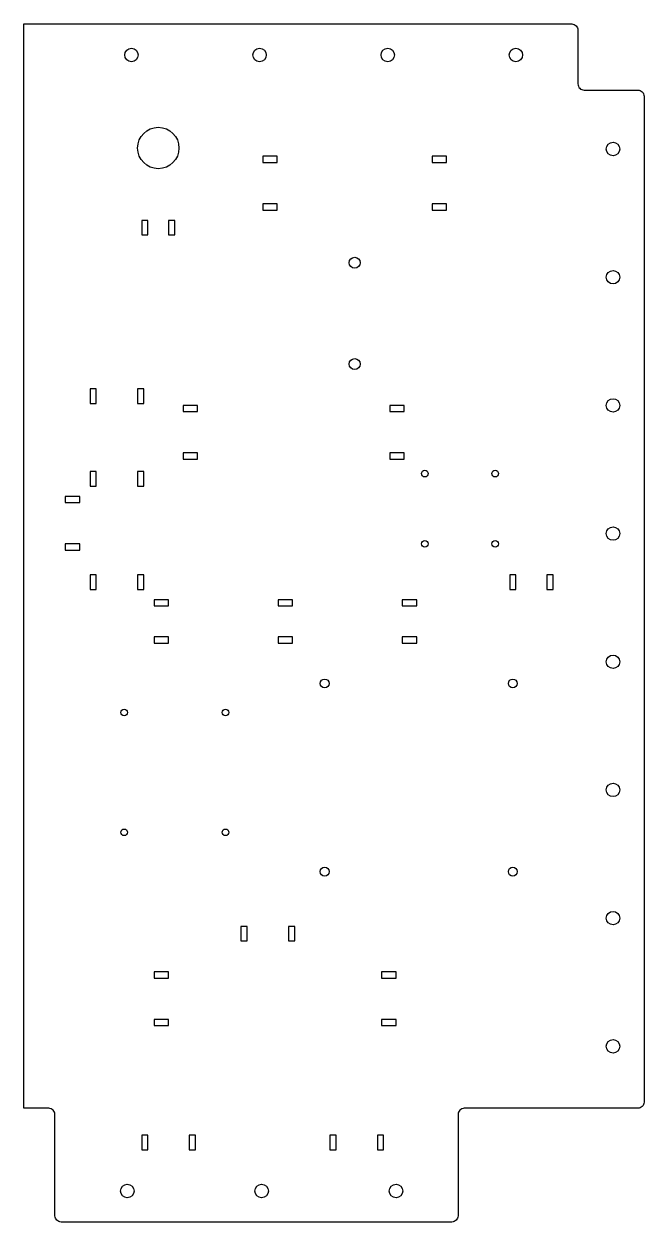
# Model space of a CAD drawing. Header units: millimetres. Extents: x -300 to 0, y 50 to 630.
import ezdxf

# ---------------------------------------------------------------- set-up
doc = ezdxf.new("R2010")
doc.units = ezdxf.units.MM
doc.layers.get('0').update_dxf_attribs({"linetype": 'CONTINUOUS'})

msp = doc.modelspace()

# ---------------------------------------------------------------- linework, layer by layer
msp.add_lwpolyline([(-300, 629.5), (-35, 629.5, -0.414214), (-32, 626.5), (-32, 600.5, 0.414214), (-29, 597.5), (-3, 597.5, -0.414214), (0, 594.5), (0, 108, -0.414214), (-3, 105), (-87, 105, 0.414214), (-90, 102), (-90, 53, -0.414214), (-93, 50), (-282, 50, -0.414214), (-285, 53), (-285, 102, 0.414214), (-288, 105), (-300, 105)], format="xyb", close=True)
for points in [[(-177.5, 562.5), (-177.5, 565.5), (-184.5, 565.5), (-184.5, 562.5)], [(-95.5, 562.5), (-95.5, 565.5), (-102.5, 565.5), (-102.5, 562.5)], [(-177.5, 539.5), (-177.5, 542.5), (-184.5, 542.5), (-184.5, 539.5)], [(-95.5, 539.5), (-95.5, 542.5), (-102.5, 542.5), (-102.5, 539.5)], [(-240, 527.5), (-240, 534.5), (-243, 534.5), (-243, 527.5)], [(-227, 527.5), (-227, 534.5), (-230, 534.5), (-230, 527.5)], [(-265, 446), (-265, 453), (-268, 453), (-268, 446)], [(-242, 446), (-242, 453), (-245, 453), (-245, 446)], [(-216, 442), (-216, 445), (-223, 445), (-223, 442)], [(-123, 445), (-123, 442), (-116, 442), (-116, 445)], [(-223, 422), (-223, 419), (-216, 419), (-216, 422)], [(-123, 422), (-123, 419), (-116, 419), (-116, 422)], [(-265, 406), (-265, 413), (-268, 413), (-268, 406)], [(-242, 406), (-242, 413), (-245, 413), (-245, 406)], [(-273, 398), (-273, 401), (-280, 401), (-280, 398)], [(-273, 375), (-273, 378), (-280, 378), (-280, 375)], [(-265, 356), (-265, 363), (-268, 363), (-268, 356)], [(-242, 356), (-242, 363), (-245, 363), (-245, 356)], [(-65, 363), (-65, 356), (-62, 356), (-62, 363)], [(-47, 356), (-44, 356), (-44, 363), (-47, 363)], [(-230, 348), (-230, 351), (-237, 351), (-237, 348)], [(-170, 348), (-170, 351), (-177, 351), (-177, 348)], [(-110, 348), (-110, 351), (-117, 351), (-117, 348)], [(-230, 330), (-230, 333), (-237, 333), (-237, 330)], [(-170, 330), (-170, 333), (-177, 333), (-177, 330)], [(-110, 330), (-110, 333), (-117, 333), (-117, 330)], [(-195, 193), (-195, 186), (-192, 186), (-192, 193)], [(-172, 193), (-172, 186), (-169, 186), (-169, 193)], [(-230, 168), (-230, 171), (-237, 171), (-237, 168)], [(-120, 168), (-120, 171), (-127, 171), (-127, 168)], [(-230, 145), (-230, 148), (-237, 148), (-237, 145)], [(-120, 145), (-120, 148), (-127, 148), (-127, 145)], [(-243, 92), (-243, 85), (-240, 85), (-240, 92)], [(-220, 92), (-220, 85), (-217, 85), (-217, 92)], [(-149, 92), (-152, 92), (-152, 85), (-149, 85)], [(-126, 92), (-129, 92), (-129, 85), (-126, 85)]]:
    msp.add_lwpolyline(points, close=True)
for centre, radius in [((-248, 614.5), 3.25), ((-186, 614.5), 3.25), ((-124, 614.5), 3.25), ((-62, 614.5), 3.25), ((-235, 569.5), 10), ((-15, 569), 3.25), ((-140, 514), 2.65), ((-15, 507), 3.25), ((-140, 465), 2.65), ((-15, 445), 3.25), ((-106, 412), 1.6), ((-72, 412), 1.6), ((-15, 383), 3.25), ((-106, 378), 1.6), ((-72, 378), 1.6), ((-15, 321), 3.25), ((-154.5, 310.5), 2.15), ((-63.5, 310.5), 2.15), ((-251.5, 296.5), 1.6), ((-202.5, 296.5), 1.6), ((-15, 259), 3.25), ((-251.5, 238.5), 1.6), ((-202.5, 238.5), 1.6), ((-154.5, 219.5), 2.15), ((-63.5, 219.5), 2.15), ((-15, 197), 3.25), ((-15, 135), 3.25), ((-250, 65), 3.25), ((-185, 65), 3.25), ((-120, 65), 3.25)]:
    msp.add_circle(centre, radius)

doc.saveas('drawing.dxf')
